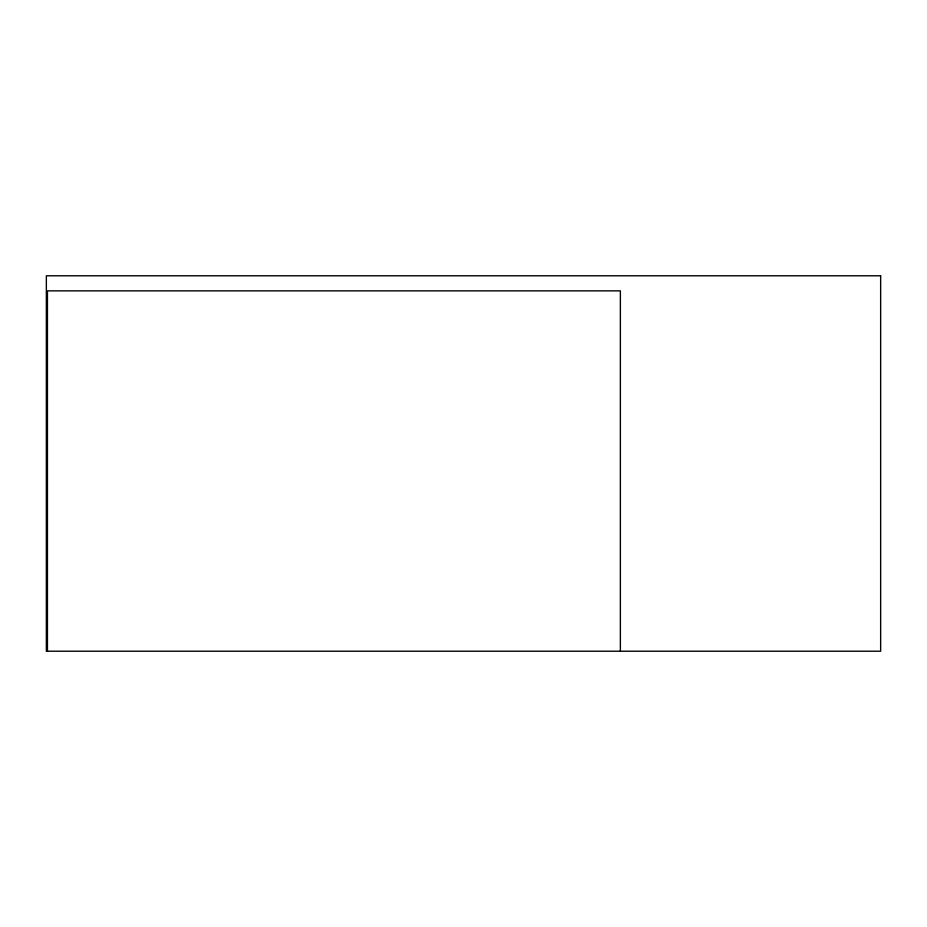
<?xml version="1.0" encoding="UTF-8"?>
<svg xmlns="http://www.w3.org/2000/svg" width="927" height="927" viewBox="0 0 927 927"><rect width="100%" height="100%" fill="white"/><g stroke="black" fill="none" stroke-linecap="round" stroke-linejoin="round"><path stroke-width="1.39" d="M620.372 651.217L620.372 290.858L47.439 290.858L47.439 651.217M880.65 275.782L46.35 275.782L46.35 651.217L880.65 651.217L880.65 275.782"/></g></svg>
